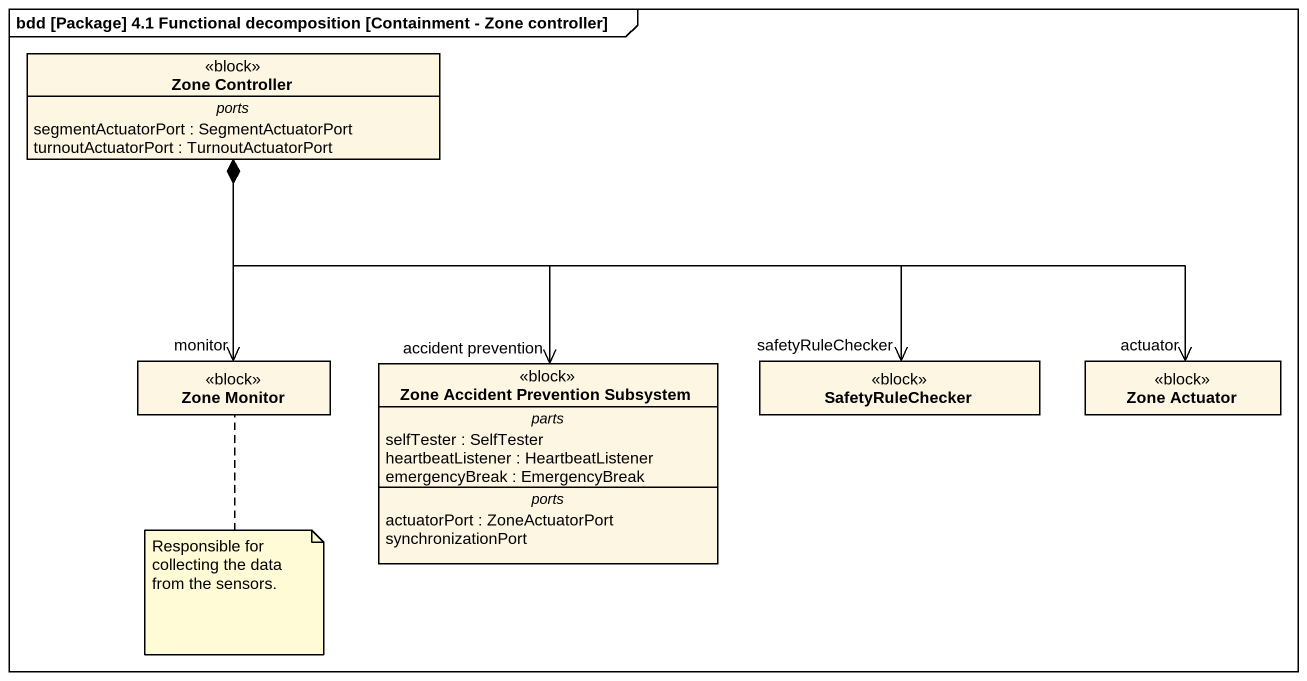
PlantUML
@startuml
mainframe bdd [Package] 4.1 Functional decomposition [Containment - Zone controller]
hide circle
hide empty members
class "Zone Controller" as Zone_Controller <<block>> {
  -- ports --
  segmentActuatorPort : SegmentActuatorPort
  turnoutActuatorPort : TurnoutActuatorPort
}
class "Zone Monitor" as Zone_Monitor <<block>>
class "Zone Accident Prevention Subsystem" as Zone_Accident_Prevention <<block>> {
  -- parts --
  selfTester : SelfTester
  heartbeatListener : HeartbeatListener
  emergencyBreak : EmergencyBreak
  -- ports --
  actuatorPort : ZoneActuatorPort
  synchronizationPort
}
class SafetyRuleChecker <<block>>
class "Zone Actuator" as Zone_Actuator <<block>>
Zone_Controller *--> "monitor" Zone_Monitor
Zone_Controller *--> "accident prevention" Zone_Accident_Prevention
Zone_Controller *-right-> "safetyRuleChecker" SafetyRuleChecker
Zone_Controller *-right-> "actuator" Zone_Actuator
note bottom of Zone_Monitor : Responsible for collecting the data from the sensors.
@enduml
